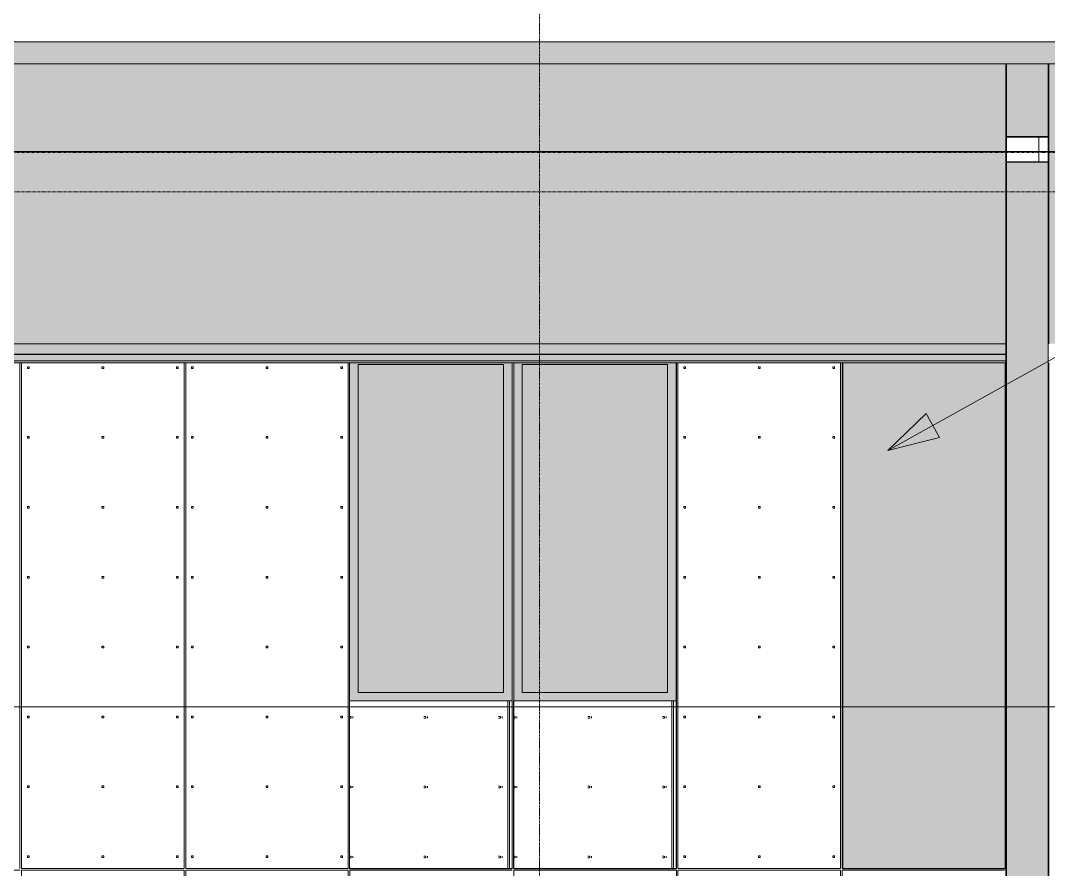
# Model space of a CAD drawing. Header units: inches. Extents: x 1750 to 7619, y -360 to 620.
# Drawn here: x 6615.6 to 6856.2, y 229.9 to 428.7 of the extents above; entities that cross this region are included whole.
import ezdxf

# ---------------------------------------------------------------- set-up
doc = ezdxf.new("R2010")
doc.units = ezdxf.units.IN
doc.header["$MEASUREMENT"] = 0
doc.linetypes.add('Aligning Line 1_8_', pattern=[0.25, 0.125, -0.125])
doc.linetypes.add('Grid Line 1_2_', pattern=[0.875, 0.5, -0.125, 0.125, -0.125])
for name, color, linetype, lineweight in [('0-4', 10, 'Continuous', 5), ('A-FLOR-LEVL-1', 51, 'Grid Line 1_2_', 9), ('A-GENM', 5, 'Continuous', 9), ('A-GLAZ', 151, 'Continuous', 13), ('A-GLAZ-1', 251, 'Continuous', 9), ('A-ROOF', 132, 'Continuous', 13), ('A-WALL', 113, 'Continuous', 13), ('A-WALL-PATT-1', 251, 'Continuous', 9), ('G-ANNO-SYMB', 111, 'Aligning Line 1_8_', 9), ('G-ANNO-SYMB-1', 191, 'Aligning Line 1_8_', 9), ('G-ANNO-TEXT', 231, 'Continuous', 9), ('S-GRID-1', 1, 'Grid Line 1_2_', 9)]:
    doc.layers.add(name, color=color, linetype=linetype, lineweight=lineweight)

# ---------------------------------------------------------------- blocks, each defined once
blk = doc.blocks.new('CTR - 2nd Phase_rvt-2-BUILDING ELEVATION - NORTH')
at = {"layer": 'A-FLOR-LEVL-1'}
for p, q in [((-12558.48, 398), (-9609.49, 398)), ((-12558.48, 268), (-9609.49, 268))]:
    blk.add_line(p, q, dxfattribs=at)
at = {"layer": 'G-ANNO-SYMB-1'}
blk.add_line((-12461.79, 388.59), (-9706.16, 388.59), dxfattribs=at)
blk = doc.blocks.new('CTR - 1st Phase - Common Walls_rvt-2-BUILDING ELEVATION - NORTH')
at = {"layer": 'A-FLOR-LEVL-1'}
for p, q in [((-12558.48, 398), (-9609.49, 398)), ((-12558.48, 268), (-9609.49, 268))]:
    blk.add_line(p, q, dxfattribs=at)
blk = doc.blocks.new('CTR - 1st Phase -Stairs _ Elevators_rvt-2-BUILDING ELEVATION - NORTH')
at = {"layer": 'A-FLOR-LEVL-1'}
for p, q in [((-12558.48, 398), (-9609.49, 398)), ((-12558.48, 268), (-9609.49, 268))]:
    blk.add_line(p, q, dxfattribs=at)
blk = doc.blocks.new('Basic Wall _ EXT - FIBER CEMENT - LARGE - ___-2162461-BUILDING ELEVATION - NORTH')
at = {"layer": 'A-WALL'}
for points in [[(-10696.47, 350.53), (-10358, 350.53), (-10358, 353), (-10780.78, 353), (-10780.78, 350.53), (-10707.23, 350.53)], [(-10653.41, 350.46), (-10358, 350.5), (-10358, 350.53), (-10780.78, 350.5), (-10780.74, 350.46), (-10665.58, 350.46)], [(-10610.35, 349.02), (-10358, 349.02), (-10358, 350.46), (-10780.78, 350.46), (-10780.78, 349.02), (-10624.8, 349.02)], [(-10358.19, 348.68), (-10358, 348.68), (-10358, 349.02), (-10780.78, 349.02), (-10780.78, 348.68), (-10362.78, 348.68)], [(-10653.41, 348.55), (-10358, 348.59), (-10358, 348.68), (-10780.78, 348.64), (-10780.77, 348.55), (-10664.82, 348.55)]]:
    blk.add_hatch(color=256, dxfattribs=at).paths.add_polyline_path(points, flags=0)
for p, q in [((-10780.78, 353), (-10358, 353)), ((-10358, 353), (-10358, 350.53)), ((-10780.78, 350.53), (-10358, 350.53)), ((-10780.78, 350.46), (-10358, 350.46)), ((-10780.78, 349.02), (-10358, 349.02)), ((-10358, 350.53), (-10358, 350.46)), ((-10358, 350.46), (-10358, 349.02)), ((-10358, 349.02), (-10358, 348.68)), ((-10780.78, 348.51), (-10358, 348.51)), ((-10358, 348.68), (-10358, 348.55)), ((-10358, 348.55), (-10358, 348.53)), ((-10358, 348.53), (-10358, 348.51))]:
    blk.add_line(p, q, dxfattribs=at)
blk = doc.blocks.new('Basic Wall _ EXT - FIBER CEMENT - SMALL - ___-2145935-BUILDING ELEVATION - NORTH')
at = {"layer": 'A-WALL'}
blk.add_hatch(color=256, dxfattribs=at).paths.add_polyline_path([(-12111.96, 418.54), (-9973.63, 418.54), (-9973.63, 423.66), (-12125.15, 423.66), (-12125.15, 418.54), (-12117.34, 418.54)], flags=0)
for p, q in [((-12125.15, 423.66), (-9973.63, 423.66)), ((-12125.15, 418.54), (-9973.63, 418.54))]:
    blk.add_line(p, q, dxfattribs=at)
blk = doc.blocks.new('_THE_ WINDOW _ DOOR - hvac panel - 3rd floor-V25-BUILDING ELEVATION - NORTH')
at = {"layer": 'A-GLAZ-1'}
h = blk.add_hatch(dxfattribs=at)
h.set_pattern_fill('FP_58', color=256, style=0, pattern_type=2)
h.set_pattern_definition([(0, (-10371.001, 294.812), (1, 1), [0.5, -1.5]), (90, (-10370.751, 294.562), (-1, 1), [0.5, -1.5])])
h.paths.add_polyline_path([(-10395.07, 230.12), (-10358.19, 230.12), (-10358.19, 348.51), (-10396.21, 348.51), (-10396.21, 230.12)], flags=0)
at = {"layer": 'A-GLAZ'}
for p, q in [((-10396.21, 348.52), (-10396.21, 230.12)), ((-10358.19, 230.12), (-10358.19, 348.52)), ((-10396.21, 230.12), (-10358.19, 230.12))]:
    blk.add_line(p, q, dxfattribs=at)
blk = doc.blocks.new('_THE_ WINDOW _ DOOR - Window - 3rd Floor-V22-BUILDING ELEVATION - NORTH')
at = {"layer": 'A-GLAZ'}
h = blk.add_hatch(color=256, dxfattribs=at)
h.paths.add_polyline_path([(-11394.8, 269.37), (-11356.78, 269.37), (-11356.78, 348.51), (-11394.8, 348.51), (-11394.8, 343.64)], flags=0)
h.paths.add_polyline_path([(-11392.8, 271.37), (-11392.8, 348.12), (-11358.78, 348.12), (-11358.78, 271.37)], flags=0)
blk.add_hatch(color=256, dxfattribs=at).paths.add_polyline_path([(-11392.8, 271.37), (-11358.78, 271.37), (-11358.78, 348.12), (-11392.8, 348.12), (-11392.8, 305.4)], flags=0)
at = {"layer": 'A-GLAZ-1'}
h = blk.add_hatch(dxfattribs=at)
h.set_pattern_fill('FP_54', color=256, style=0, pattern_type=2)
h.set_pattern_definition([(0, (-11355.04, 287.55), (-38.4, 120.38), [0.392, -38.007]), (0, (-11355.04, 287.95), (-38.4, 120.38), [0.392, -38.007]), (0, (-11355.04, 303.91), (-38.4, 120.38), [0.392, -38.007]), (0, (-11355.04, 304.3), (-38.4, 120.38), [0.392, -38.007]), (0, (-11355.04, 320.27), (-38.4, 120.38), [0.392, -38.007]), (0, (-11355.04, 320.66), (-38.4, 120.38), [0.392, -38.007]), (0, (-11355.04, 336.62), (-38.4, 120.38), [0.392, -38.007]), (0, (-11355.04, 337.02), (-38.4, 120.38), [0.392, -38.007]), (0, (-11355.04, 352.98), (-38.4, 120.38), [0.392, -38.007]), (0, (-11355.04, 353.38), (-38.4, 120.38), [0.392, -38.007]), (0, (-11355.04, 369.34), (-38.4, 120.38), [0.392, -38.007]), (0, (-11355.04, 369.73), (-38.4, 120.375), [0.392, -38.007]), (0, (-11355.04, 385.7), (-38.4, 120.375), [0.392, -38.007]), (0, (-11355.04, 386.09), (-38.4, 120.375), [0.392, -38.007]), (0, (-11355.04, 402.05), (-38.4, 120.375), [0.392, -38.007]), (0, (-11355.04, 402.45), (-38.4, 120.375), [0.392, -38.007]), (0, (-11337.59, 287.55), (-38.4, 120.38), [0.392, -38.007]), (0, (-11337.59, 287.95), (-38.4, 120.38), [0.392, -38.007]), (0, (-11337.59, 303.91), (-38.4, 120.38), [0.392, -38.007]), (0, (-11337.59, 304.3), (-38.4, 120.38), [0.392, -38.007]), (0, (-11337.59, 320.27), (-38.4, 120.38), [0.392, -38.007]), (0, (-11337.59, 320.66), (-38.4, 120.38), [0.392, -38.007]), (0, (-11337.59, 336.62), (-38.4, 120.38), [0.392, -38.007]), (0, (-11337.59, 337.02), (-38.4, 120.38), [0.392, -38.007]), (0, (-11337.59, 352.98), (-38.4, 120.38), [0.392, -38.007]), (0, (-11337.59, 353.38), (-38.4, 120.38), [0.392, -38.007]), (0, (-11337.59, 369.34), (-38.4, 120.375), [0.392, -38.007]), (0, (-11337.59, 369.73), (-38.4, 120.375), [0.392, -38.007]), (0, (-11337.59, 385.7), (-38.4, 120.375), [0.392, -38.007]), (0, (-11337.59, 386.09), (-38.4, 120.375), [0.392, -38.007]), (0, (-11337.59, 402.05), (-38.4, 120.375), [0.392, -38.007]), (0, (-11337.59, 402.45), (-38.4, 120.375), [0.392, -38.007]), (0, (-11320.14, 287.55), (-38.4, 120.38), [0.392, -38.007]), (0, (-11320.14, 287.95), (-38.4, 120.38), [0.392, -38.007]), (0, (-11320.14, 303.91), (-38.4, 120.38), [0.392, -38.007]), (0, (-11320.14, 304.3), (-38.4, 120.38), [0.392, -38.007]), (0, (-11320.14, 320.27), (-38.4, 120.38), [0.392, -38.007]), (0, (-11320.14, 320.66), (-38.4, 120.38), [0.392, -38.007]), (0, (-11320.14, 336.62), (-38.4, 120.38), [0.392, -38.007]), (0, (-11320.14, 337.02), (-38.4, 120.38), [0.392, -38.007]), (0, (-11320.14, 352.98), (-38.4, 120.38), [0.392, -38.007]), (0, (-11320.14, 353.38), (-38.4, 120.38), [0.392, -38.007]), (0, (-11320.14, 369.34), (-38.4, 120.375), [0.392, -38.007]), (0, (-11320.14, 369.73), (-38.4, 120.375), [0.392, -38.007]), (0, (-11320.14, 385.7), (-38.4, 120.375), [0.392, -38.007]), (0, (-11320.14, 386.09), (-38.4, 120.375), [0.392, -38.007]), (0, (-11320.14, 402.05), (-38.4, 120.375), [0.392, -38.007]), (0, (-11320.14, 402.45), (-38.4, 120.375), [0.392, -38.007]), (90, (-11356.777, 285), (-38.4, 2e-15), [120, -0.375]), (90, (-11356.402, 285), (-38.4, 2e-15), [120, -0.375]), (90, (-11355.036, 287.554), (-38.4, 2e-15), [0.392, -119.982]), (90, (-11355.036, 303.91), (-38.4, 2e-15), [0.392, -119.982]), (90, (-11355.036, 320.268), (-38.4, 2e-15), [0.392, -119.982]), (90, (-11355.036, 336.625), (-38.4, 2e-15), [0.392, -119.982]), (90, (-11355.036, 352.982), (-38.4, 2e-15), [0.392, -119.982]), (90, (-11355.036, 369.34), (-38.4, 2e-15), [0.392, -119.982]), (90, (-11355.036, 385.697), (-38.4, 2e-15), [0.392, -119.982]), (90, (-11355.036, 402.054), (-38.4, 2e-15), [0.392, -119.982]), (90, (-11354.643, 287.554), (-38.4, 2e-15), [0.392, -119.982]), (90, (-11354.643, 303.91), (-38.4, 2e-15), [0.392, -119.982]), (90, (-11354.643, 320.268), (-38.4, 2e-15), [0.392, -119.982]), (90, (-11354.643, 336.625), (-38.4, 2e-15), [0.392, -119.982]), (90, (-11354.643, 352.982), (-38.4, 2e-15), [0.392, -119.982]), (90, (-11354.643, 369.34), (-38.4, 2e-15), [0.392, -119.982]), (90, (-11354.643, 385.697), (-38.4, 2e-15), [0.392, -119.982]), (90, (-11354.643, 402.054), (-38.4, 2e-15), [0.392, -119.982]), (90, (-11337.586, 287.554), (-38.4, 2e-15), [0.392, -119.982]), (90, (-11337.586, 303.91), (-38.4, 2e-15), [0.392, -119.982]), (90, (-11337.586, 320.268), (-38.4, 2e-15), [0.392, -119.982]), (90, (-11337.586, 336.625), (-38.4, 2e-15), [0.392, -119.982]), (90, (-11337.586, 352.982), (-38.4, 2e-15), [0.392, -119.982]), (90, (-11337.586, 369.34), (-38.4, 2e-15), [0.392, -119.982]), (90, (-11337.586, 385.697), (-38.4, 2e-15), [0.392, -119.982]), (90, (-11337.586, 402.054), (-38.4, 2e-15), [0.392, -119.982]), (90, (-11337.193, 287.554), (-38.4, 2e-15), [0.392, -119.982]), (90, (-11337.193, 303.91), (-38.4, 2e-15), [0.392, -119.982]), (90, (-11337.193, 320.268), (-38.4, 2e-15), [0.392, -119.982]), (90, (-11337.193, 336.625), (-38.4, 2e-15), [0.392, -119.982]), (90, (-11337.193, 352.982), (-38.4, 2e-15), [0.392, -119.982]), (90, (-11337.193, 369.34), (-38.4, 2e-15), [0.392, -119.982]), (90, (-11337.193, 385.697), (-38.4, 2e-15), [0.392, -119.982]), (90, (-11337.193, 402.054), (-38.4, 2e-15), [0.392, -119.982]), (90, (-11320.136, 287.554), (-38.4, 2e-15), [0.392, -119.982]), (90, (-11320.136, 303.91), (-38.4, 2e-15), [0.392, -119.982]), (90, (-11320.136, 320.268), (-38.4, 2e-15), [0.392, -119.982]), (90, (-11320.136, 336.625), (-38.4, 2e-15), [0.392, -119.982]), (90, (-11320.136, 352.982), (-38.4, 2e-15), [0.392, -119.982]), (90, (-11320.136, 369.34), (-38.4, 2e-15), [0.392, -119.982]), (90, (-11320.136, 385.697), (-38.4, 2e-15), [0.392, -119.982]), (90, (-11320.136, 402.054), (-38.4, 2e-15), [0.392, -119.982]), (90, (-11319.743, 287.554), (-38.4, 2e-15), [0.392, -119.982]), (90, (-11319.743, 303.91), (-38.4, 2e-15), [0.392, -119.982]), (90, (-11319.743, 320.268), (-38.4, 2e-15), [0.392, -119.982]), (90, (-11319.743, 336.625), (-38.4, 2e-15), [0.392, -119.982]), (90, (-11319.743, 352.982), (-38.4, 2e-15), [0.392, -119.982]), (90, (-11319.743, 369.34), (-38.4, 2e-15), [0.392, -119.982]), (90, (-11319.743, 385.697), (-38.4, 2e-15), [0.392, -119.982]), (90, (-11319.743, 402.054), (-38.4, 2e-15), [0.392, -119.982]), (180, (-11318.38, 284.62), (-38.4, 120.38), [38.025, -0.375]), (180, (-11318.38, 285), (-38.4, 120.38), [38.025, -0.375])])
h.paths.add_polyline_path([(-11356.78, 230.12), (-11356.78, 269.37), (-11394.8, 269.37), (-11394.8, 230.12), (-11358.21, 230.12)], flags=0)
at = {"layer": 'A-GLAZ'}
for p, q in [((-11394.8, 348.52), (-11394.8, 269.37)), ((-11392.8, 271.37), (-11392.8, 348.12)), ((-11392.8, 348.12), (-11358.78, 348.12)), ((-11358.78, 348.12), (-11358.78, 271.37)), ((-11356.78, 269.37), (-11356.78, 348.52)), ((-11358.78, 271.37), (-11392.8, 271.37)), ((-11394.8, 269.37), (-11356.78, 269.37)), ((-11394.8, 269.37), (-11394.8, 230.12)), ((-11356.78, 230.12), (-11356.78, 269.37)), ((-11394.8, 230.12), (-11356.78, 230.12))]:
    blk.add_line(p, q, dxfattribs=at)
blk = doc.blocks.new('_THE_ WINDOW _ DOOR - Window - 3rd Floor-V29-BUILDING ELEVATION - NORTH')
at = {"layer": 'A-GLAZ'}
h = blk.add_hatch(color=256, dxfattribs=at)
h.paths.add_polyline_path([(-10511.6, 269.37), (-10473.58, 269.37), (-10473.58, 348.51), (-10511.6, 348.51), (-10511.6, 343.64)], flags=0)
h.paths.add_polyline_path([(-10509.6, 271.37), (-10509.6, 348.12), (-10475.58, 348.12), (-10475.58, 271.37)], flags=0)
blk.add_hatch(color=256, dxfattribs=at).paths.add_polyline_path([(-10509.6, 271.37), (-10475.58, 271.37), (-10475.58, 348.12), (-10509.6, 348.12), (-10509.6, 305.4)], flags=0)
at = {"layer": 'A-GLAZ-1'}
h = blk.add_hatch(dxfattribs=at)
h.set_pattern_fill('FP_66', color=256, style=0, pattern_type=2)
h.set_pattern_definition([(0, (-10471.84, 287.55), (-38.4, 120.38), [0.392, -38.007]), (0, (-10471.84, 287.95), (-38.4, 120.38), [0.392, -38.007]), (0, (-10471.84, 303.91), (-38.4, 120.38), [0.392, -38.007]), (0, (-10471.84, 304.3), (-38.4, 120.38), [0.392, -38.007]), (0, (-10471.84, 320.27), (-38.4, 120.38), [0.392, -38.007]), (0, (-10471.84, 320.66), (-38.4, 120.38), [0.392, -38.007]), (0, (-10471.84, 336.62), (-38.4, 120.38), [0.392, -38.007]), (0, (-10471.84, 337.02), (-38.4, 120.38), [0.392, -38.007]), (0, (-10471.84, 352.98), (-38.4, 120.38), [0.392, -38.007]), (0, (-10471.84, 353.38), (-38.4, 120.38), [0.392, -38.007]), (0, (-10471.84, 369.34), (-38.4, 120.38), [0.392, -38.007]), (0, (-10471.84, 369.73), (-38.4, 120.375), [0.392, -38.007]), (0, (-10471.84, 385.7), (-38.4, 120.375), [0.392, -38.007]), (0, (-10471.84, 386.09), (-38.4, 120.375), [0.392, -38.007]), (0, (-10471.84, 402.05), (-38.4, 120.375), [0.392, -38.007]), (0, (-10471.84, 402.45), (-38.4, 120.375), [0.392, -38.007]), (0, (-10454.39, 287.55), (-38.4, 120.38), [0.392, -38.007]), (0, (-10454.39, 287.95), (-38.4, 120.38), [0.392, -38.007]), (0, (-10454.39, 303.91), (-38.4, 120.38), [0.392, -38.007]), (0, (-10454.39, 304.3), (-38.4, 120.38), [0.392, -38.007]), (0, (-10454.39, 320.27), (-38.4, 120.38), [0.392, -38.007]), (0, (-10454.39, 320.66), (-38.4, 120.38), [0.392, -38.007]), (0, (-10454.39, 336.62), (-38.4, 120.38), [0.392, -38.007]), (0, (-10454.39, 337.02), (-38.4, 120.38), [0.392, -38.007]), (0, (-10454.39, 352.98), (-38.4, 120.38), [0.392, -38.007]), (0, (-10454.39, 353.38), (-38.4, 120.38), [0.392, -38.007]), (0, (-10454.39, 369.34), (-38.4, 120.375), [0.392, -38.007]), (0, (-10454.39, 369.73), (-38.4, 120.375), [0.392, -38.007]), (0, (-10454.39, 385.7), (-38.4, 120.375), [0.392, -38.007]), (0, (-10454.39, 386.09), (-38.4, 120.375), [0.392, -38.007]), (0, (-10454.39, 402.05), (-38.4, 120.375), [0.392, -38.007]), (0, (-10454.39, 402.45), (-38.4, 120.375), [0.392, -38.007]), (0, (-10436.94, 287.55), (-38.4, 120.38), [0.392, -38.007]), (0, (-10436.94, 287.95), (-38.4, 120.38), [0.392, -38.007]), (0, (-10436.94, 303.91), (-38.4, 120.38), [0.392, -38.007]), (0, (-10436.94, 304.3), (-38.4, 120.38), [0.392, -38.007]), (0, (-10436.94, 320.27), (-38.4, 120.38), [0.392, -38.007]), (0, (-10436.94, 320.66), (-38.4, 120.38), [0.392, -38.007]), (0, (-10436.94, 336.62), (-38.4, 120.38), [0.392, -38.007]), (0, (-10436.94, 337.02), (-38.4, 120.38), [0.392, -38.007]), (0, (-10436.94, 352.98), (-38.4, 120.38), [0.392, -38.007]), (0, (-10436.94, 353.38), (-38.4, 120.38), [0.392, -38.007]), (0, (-10436.94, 369.34), (-38.4, 120.375), [0.392, -38.007]), (0, (-10436.94, 369.73), (-38.4, 120.375), [0.392, -38.007]), (0, (-10436.94, 385.7), (-38.4, 120.375), [0.392, -38.007]), (0, (-10436.94, 386.09), (-38.4, 120.375), [0.392, -38.007]), (0, (-10436.94, 402.05), (-38.4, 120.375), [0.392, -38.007]), (0, (-10436.94, 402.45), (-38.4, 120.375), [0.392, -38.007]), (90, (-10473.577, 285), (-38.4, 2e-15), [120, -0.375]), (90, (-10473.202, 285), (-38.4, 2e-15), [120, -0.375]), (90, (-10471.836, 287.554), (-38.4, 2e-15), [0.392, -119.982]), (90, (-10471.836, 303.91), (-38.4, 2e-15), [0.392, -119.982]), (90, (-10471.836, 320.268), (-38.4, 2e-15), [0.392, -119.982]), (90, (-10471.836, 336.625), (-38.4, 2e-15), [0.392, -119.982]), (90, (-10471.836, 352.982), (-38.4, 2e-15), [0.392, -119.982]), (90, (-10471.836, 369.34), (-38.4, 2e-15), [0.392, -119.982]), (90, (-10471.836, 385.697), (-38.4, 2e-15), [0.392, -119.982]), (90, (-10471.836, 402.054), (-38.4, 2e-15), [0.392, -119.982]), (90, (-10471.443, 287.554), (-38.4, 2e-15), [0.392, -119.982]), (90, (-10471.443, 303.91), (-38.4, 2e-15), [0.392, -119.982]), (90, (-10471.443, 320.268), (-38.4, 2e-15), [0.392, -119.982]), (90, (-10471.443, 336.625), (-38.4, 2e-15), [0.392, -119.982]), (90, (-10471.443, 352.982), (-38.4, 2e-15), [0.392, -119.982]), (90, (-10471.443, 369.34), (-38.4, 2e-15), [0.392, -119.982]), (90, (-10471.443, 385.697), (-38.4, 2e-15), [0.392, -119.982]), (90, (-10471.443, 402.054), (-38.4, 2e-15), [0.392, -119.982]), (90, (-10454.386, 287.554), (-38.4, 2e-15), [0.392, -119.982]), (90, (-10454.386, 303.91), (-38.4, 2e-15), [0.392, -119.982]), (90, (-10454.386, 320.268), (-38.4, 2e-15), [0.392, -119.982]), (90, (-10454.386, 336.625), (-38.4, 2e-15), [0.392, -119.982]), (90, (-10454.386, 352.982), (-38.4, 2e-15), [0.392, -119.982]), (90, (-10454.386, 369.34), (-38.4, 2e-15), [0.392, -119.982]), (90, (-10454.386, 385.697), (-38.4, 2e-15), [0.392, -119.982]), (90, (-10454.386, 402.054), (-38.4, 2e-15), [0.392, -119.982]), (90, (-10453.993, 287.554), (-38.4, 2e-15), [0.392, -119.982]), (90, (-10453.993, 303.91), (-38.4, 2e-15), [0.392, -119.982]), (90, (-10453.993, 320.268), (-38.4, 2e-15), [0.392, -119.982]), (90, (-10453.993, 336.625), (-38.4, 2e-15), [0.392, -119.982]), (90, (-10453.993, 352.982), (-38.4, 2e-15), [0.392, -119.982]), (90, (-10453.993, 369.34), (-38.4, 2e-15), [0.392, -119.982]), (90, (-10453.993, 385.697), (-38.4, 2e-15), [0.392, -119.982]), (90, (-10453.993, 402.054), (-38.4, 2e-15), [0.392, -119.982]), (90, (-10436.936, 287.554), (-38.4, 2e-15), [0.392, -119.982]), (90, (-10436.936, 303.91), (-38.4, 2e-15), [0.392, -119.982]), (90, (-10436.936, 320.268), (-38.4, 2e-15), [0.392, -119.982]), (90, (-10436.936, 336.625), (-38.4, 2e-15), [0.392, -119.982]), (90, (-10436.936, 352.982), (-38.4, 2e-15), [0.392, -119.982]), (90, (-10436.936, 369.34), (-38.4, 2e-15), [0.392, -119.982]), (90, (-10436.936, 385.697), (-38.4, 2e-15), [0.392, -119.982]), (90, (-10436.936, 402.054), (-38.4, 2e-15), [0.392, -119.982]), (90, (-10436.543, 287.554), (-38.4, 2e-15), [0.392, -119.982]), (90, (-10436.543, 303.91), (-38.4, 2e-15), [0.392, -119.982]), (90, (-10436.543, 320.268), (-38.4, 2e-15), [0.392, -119.982]), (90, (-10436.543, 336.625), (-38.4, 2e-15), [0.392, -119.982]), (90, (-10436.543, 352.982), (-38.4, 2e-15), [0.392, -119.982]), (90, (-10436.543, 369.34), (-38.4, 2e-15), [0.392, -119.982]), (90, (-10436.543, 385.697), (-38.4, 2e-15), [0.392, -119.982]), (90, (-10436.543, 402.054), (-38.4, 2e-15), [0.392, -119.982]), (180, (-10435.18, 284.62), (-38.4, 120.38), [38.025, -0.375]), (180, (-10435.18, 285), (-38.4, 120.38), [38.025, -0.375])])
h.paths.add_polyline_path([(-10511.6, 230.12), (-10473.58, 230.12), (-10473.58, 269.37), (-10511.6, 269.37), (-10511.6, 251.94)], flags=0)
at = {"layer": 'A-GLAZ'}
for p, q in [((-10511.6, 348.53), (-10511.6, 269.37)), ((-10509.6, 271.37), (-10509.6, 348.12)), ((-10509.6, 348.12), (-10475.58, 348.12)), ((-10475.58, 348.12), (-10475.58, 271.37)), ((-10473.58, 269.37), (-10473.58, 348.52)), ((-10475.58, 271.37), (-10509.6, 271.37)), ((-10511.6, 269.37), (-10473.58, 269.37)), ((-10511.6, 269.37), (-10511.6, 230.12)), ((-10473.58, 230.12), (-10473.58, 269.37)), ((-10511.6, 230.12), (-10473.58, 230.12))]:
    blk.add_line(p, q, dxfattribs=at)
blk = doc.blocks.new('Family1 - SCUPPER-2154893-BUILDING ELEVATION - NORTH')
at = {"layer": 'A-GENM'}
for points in [[(-11673.85, 401.5), (-11673.85, 418.54), (-11673.98, 418.54), (-11673.98, 401.5)], [(-11673.85, 401.5), (-11664.1, 401.5), (-11664.1, 418.54), (-11673.85, 418.54), (-11673.85, 401.75)], [(-11664.1, 401.5), (-11663.98, 401.5), (-11663.98, 418.54), (-11664.1, 418.54), (-11664.1, 403)], [(-11673.98, 109.75), (-11673.85, 109.75), (-11673.85, 395.5), (-11673.98, 395.5), (-11673.98, 109.87)], [(-11673.85, 109.87), (-11664.1, 109.88), (-11664.1, 395.5), (-11673.85, 395.5), (-11673.85, 110)], [(-11664.1, 109.75), (-11663.98, 109.75), (-11663.98, 395.5), (-11664.1, 395.5), (-11664.1, 109.76)]]:
    blk.add_hatch(color=256, dxfattribs=at).paths.add_polyline_path(points, flags=0)
h = blk.add_hatch(color=256, dxfattribs=at)
h.paths.add_polyline_path([(-11664.1, 395.5), (-11663.98, 395.5), (-11663.98, 401.5), (-11673.98, 401.5), (-11673.98, 395.5), (-11673.85, 395.5)], flags=0)
h.paths.add_polyline_path([(-11673.85, 395.62), (-11673.85, 401.37), (-11664.1, 401.37), (-11664.1, 395.62)], flags=0)
for p, q in [((-11673.98, 401.5), (-11673.98, 418.54)), ((-11673.85, 401.5), (-11673.85, 418.54)), ((-11664.1, 401.5), (-11664.1, 418.54)), ((-11663.98, 401.5), (-11663.98, 418.54)), ((-11663.98, 401.5), (-11673.98, 401.5)), ((-11673.98, 401.5), (-11673.98, 395.5)), ((-11673.85, 395.62), (-11673.85, 401.37)), ((-11673.85, 401.37), (-11664.1, 401.37)), ((-11664.1, 401.37), (-11664.1, 395.62)), ((-11663.98, 395.5), (-11663.98, 401.5)), ((-11673.98, 353), (-11673.98, 395.5)), ((-11673.98, 395.5), (-11663.98, 395.5)), ((-11664.1, 395.62), (-11673.85, 395.62)), ((-11673.85, 109.75), (-11673.85, 395.5)), ((-11664.1, 109.75), (-11664.1, 395.5)), ((-11663.98, 353), (-11663.98, 395.5)), ((-11673.98, 109.75), (-11673.98, 348.52)), ((-11663.98, 109.75), (-11663.98, 348.52)), ((-11673.85, 109.75), (-11673.98, 109.75)), ((-11663.98, 109.75), (-11664.1, 109.75))]:
    blk.add_line(p, q, dxfattribs=at)

msp = doc.modelspace()

# ---------------------------------------------------------------- hatches: boundary and pattern name
at = {"layer": 'A-WALL-PATT-1'}
h = msp.add_hatch(dxfattribs=at)
h.set_pattern_fill('FP_44', color=256, style=0, pattern_type=2)
h.set_pattern_definition([(0, (7231.625, -119.146), (-38.4, 76.8), [0.392, -38.007]), (0, (7231.625, -118.754), (-38.4, 76.8), [0.392, -38.007]), (0, (7231.625, -109.546), (-38.4, 76.8), [0.392, -38.007]), (0, (7231.625, -109.154), (-38.4, 76.8), [0.392, -38.007]), (0, (7231.625, -99.946), (-38.4, 76.8), [0.392, -38.007]), (0, (7231.625, -99.554), (-38.4, 76.8), [0.392, -38.007]), (0, (7231.625, -90.346), (-38.4, 76.8), [0.392, -38.007]), (0, (7231.625, -89.954), (-38.4, 76.8), [0.392, -38.007]), (0, (7231.625, -80.746), (-38.4, 76.8), [0.392, -38.007]), (0, (7231.625, -80.354), (-38.4, 76.8), [0.392, -38.007]), (0, (7231.625, -71.146), (-38.4, 76.8), [0.392, -38.007]), (0, (7231.625, -70.754), (-38.4, 76.8), [0.392, -38.007]), (0, (7231.625, -61.546), (-38.4, 76.8), [0.392, -38.007]), (0, (7231.625, -61.154), (-38.4, 76.8), [0.392, -38.007]), (0, (7231.625, -51.946), (-38.4, 76.8), [0.392, -38.007]), (0, (7231.625, -51.554), (-38.4, 76.8), [0.392, -38.007]), (0, (7266.525, -119.146), (-38.4, 76.8), [0.392, -38.007]), (0, (7266.525, -118.754), (-38.4, 76.8), [0.392, -38.007]), (0, (7266.525, -109.546), (-38.4, 76.8), [0.392, -38.007]), (0, (7266.525, -109.154), (-38.4, 76.8), [0.392, -38.007]), (0, (7266.525, -99.946), (-38.4, 76.8), [0.392, -38.007]), (0, (7266.525, -99.554), (-38.4, 76.8), [0.392, -38.007]), (0, (7266.525, -90.346), (-38.4, 76.8), [0.392, -38.007]), (0, (7266.525, -89.954), (-38.4, 76.8), [0.392, -38.007]), (0, (7266.525, -80.746), (-38.4, 76.8), [0.392, -38.007]), (0, (7266.525, -80.354), (-38.4, 76.8), [0.392, -38.007]), (0, (7266.525, -71.146), (-38.4, 76.8), [0.392, -38.007]), (0, (7266.525, -70.754), (-38.4, 76.8), [0.392, -38.007]), (0, (7266.525, -61.546), (-38.4, 76.8), [0.392, -38.007]), (0, (7266.525, -61.154), (-38.4, 76.8), [0.392, -38.007]), (0, (7266.525, -51.946), (-38.4, 76.8), [0.392, -38.007]), (0, (7266.525, -51.554), (-38.4, 76.8), [0.392, -38.007]), (90, (7229.884, -123.75), (-38.4, 2e-15), [76.8, 0, 0, 0]), (90, (7230.26, -123.75), (-38.4, 2e-15), [76.8, 0, 0, 0]), (90, (7231.625, -119.146), (-38.4, 2e-15), [0.392, -76.407]), (90, (7231.625, -109.546), (-38.4, 2e-15), [0.392, -76.407]), (90, (7231.625, -99.946), (-38.4, 2e-15), [0.392, -76.407]), (90, (7231.625, -90.346), (-38.4, 2e-15), [0.392, -76.407]), (90, (7231.625, -80.746), (-38.4, 2e-15), [0.392, -76.407]), (90, (7231.625, -71.146), (-38.4, 2e-15), [0.392, -76.407]), (90, (7231.625, -61.546), (-38.4, 2e-15), [0.392, -76.407]), (90, (7231.625, -51.946), (-38.4, 2e-15), [0.392, -76.407]), (90, (7232.018, -119.146), (-38.4, 2e-15), [0.392, -76.407]), (90, (7232.018, -109.546), (-38.4, 2e-15), [0.392, -76.407]), (90, (7232.018, -99.946), (-38.4, 2e-15), [0.392, -76.407]), (90, (7232.018, -90.346), (-38.4, 2e-15), [0.392, -76.407]), (90, (7232.018, -80.746), (-38.4, 2e-15), [0.392, -76.407]), (90, (7232.018, -71.146), (-38.4, 2e-15), [0.392, -76.407]), (90, (7232.018, -61.546), (-38.4, 2e-15), [0.392, -76.407]), (90, (7232.018, -51.946), (-38.4, 2e-15), [0.392, -76.407]), (90, (7266.525, -119.146), (-38.4, 2e-15), [0.392, -76.407]), (90, (7266.525, -109.546), (-38.4, 2e-15), [0.392, -76.407]), (90, (7266.525, -99.946), (-38.4, 2e-15), [0.392, -76.407]), (90, (7266.525, -90.346), (-38.4, 2e-15), [0.392, -76.407]), (90, (7266.525, -80.746), (-38.4, 2e-15), [0.392, -76.407]), (90, (7266.525, -71.146), (-38.4, 2e-15), [0.392, -76.407]), (90, (7266.525, -61.546), (-38.4, 2e-15), [0.392, -76.407]), (90, (7266.525, -51.946), (-38.4, 2e-15), [0.392, -76.407]), (90, (7266.918, -119.146), (-38.4, 2e-15), [0.392, -76.407]), (90, (7266.918, -109.546), (-38.4, 2e-15), [0.392, -76.407]), (90, (7266.918, -99.946), (-38.4, 2e-15), [0.392, -76.407]), (90, (7266.918, -90.346), (-38.4, 2e-15), [0.392, -76.407]), (90, (7266.918, -80.746), (-38.4, 2e-15), [0.392, -76.407]), (90, (7266.918, -71.146), (-38.4, 2e-15), [0.392, -76.407]), (90, (7266.918, -61.546), (-38.4, 2e-15), [0.392, -76.407]), (90, (7266.918, -51.946), (-38.4, 2e-15), [0.392, -76.407]), (180, (7268.28, -123.75), (-38.4, 76.8), [38.025, -0.375]), (180, (7268.28, -114.15), (-38.4, 76.8), [38.025, -0.375]), (180, (7268.28, -104.55), (-38.4, 76.8), [38.025, -0.375]), (180, (7268.28, -94.95), (-38.4, 76.8), [38.025, -0.375]), (180, (7268.28, -85.35), (-38.4, 76.8), [38.025, -0.375]), (180, (7268.28, -75.75), (-38.4, 76.8), [38.025, -0.375]), (180, (7268.28, -66.15), (-38.4, 76.8), [38.025, -0.375]), (180, (7268.28, -56.55), (-38.4, 76.8), [38.025, -0.375])])
h.paths.add_polyline_path([(5094.5213, 353), (5530.2588, 353), (5530.2588, 418.5388), (5094.5213, 418.5388), (5094.5213, 355.098)], flags=0)
h.paths.add_polyline_path([(5861.9185, 353), (6106.2588, 353), (6106.2588, 418.5388), (5857.8338, 418.5388), (5857.8338, 353)], flags=0)
h.paths.add_polyline_path([(6116.2588, 353), (6413.4588, 353), (6413.4588, 418.5388), (6116.2588, 418.5388), (6116.2588, 355.098)], flags=0)
h.paths.add_polyline_path([(7223.5882, 353), (7224.0463, 353), (7224.0463, 418.5388), (6856.2338, 418.5388), (6856.2338, 353), (7218.2062, 353)], flags=0)
h.paths.add_polyline_path([(5840.3902, 353), (5847.8338, 353), (5847.8338, 418.5388), (5540.2588, 418.5388), (5540.2588, 353), (5836.5324, 353)], flags=0)
h.paths.add_polyline_path([(6423.4588, 353), (6846.2338, 353), (6846.2338, 418.5388), (6423.4588, 418.5388), (6423.4588, 355.098)], flags=0)
h = msp.add_hatch(dxfattribs=at)
h.set_pattern_fill('FP_46', color=256, style=0, pattern_type=2)
h.set_pattern_definition([(0, (7193.2, 112.3), (-38.4, 120.375), [0.392, -38.007]), (0, (7193.2, 112.7), (-38.4, 120.375), [0.392, -38.007]), (0, (7193.2, 128.66), (-38.4, 120.375), [0.392, -38.007]), (0, (7193.2, 129.05), (-38.4, 120.375), [0.392, -38.007]), (0, (7193.2, 145.02), (-38.4, 120.375), [0.392, -38.007]), (0, (7193.2, 145.41), (-38.4, 120.375), [0.392, -38.007]), (0, (7193.2, 161.38), (-38.4, 120.375), [0.392, -38.007]), (0, (7193.2, 161.77), (-38.4, 120.375), [0.392, -38.007]), (0, (7193.2, 177.73), (-38.4, 120.375), [0.392, -38.007]), (0, (7193.2, 178.12), (-38.4, 120.375), [0.392, -38.007]), (0, (7193.2, 194.09), (-38.4, 120.375), [0.392, -38.007]), (0, (7193.2, 194.48), (-38.4, 120.375), [0.392, -38.007]), (0, (7193.2, 210.45), (-38.4, 120.375), [0.392, -38.007]), (0, (7193.2, 210.84), (-38.4, 120.375), [0.392, -38.007]), (0, (7193.2, 226.8), (-38.4, 120.375), [0.392, -38.007]), (0, (7193.2, 227.2), (-38.4, 120.375), [0.392, -38.007]), (0, (7210.65, 112.3), (-38.4, 120.375), [0.392, -38.007]), (0, (7210.65, 112.7), (-38.4, 120.375), [0.392, -38.007]), (0, (7210.65, 128.66), (-38.4, 120.375), [0.392, -38.007]), (0, (7210.65, 129.05), (-38.4, 120.375), [0.392, -38.007]), (0, (7210.65, 145.02), (-38.4, 120.375), [0.392, -38.007]), (0, (7210.65, 145.41), (-38.4, 120.375), [0.392, -38.007]), (0, (7210.65, 161.38), (-38.4, 120.375), [0.392, -38.007]), (0, (7210.65, 161.77), (-38.4, 120.375), [0.392, -38.007]), (0, (7210.65, 177.73), (-38.4, 120.375), [0.392, -38.007]), (0, (7210.65, 178.12), (-38.4, 120.375), [0.392, -38.007]), (0, (7210.65, 194.09), (-38.4, 120.375), [0.392, -38.007]), (0, (7210.65, 194.48), (-38.4, 120.375), [0.392, -38.007]), (0, (7210.65, 210.45), (-38.4, 120.375), [0.392, -38.007]), (0, (7210.65, 210.84), (-38.4, 120.375), [0.392, -38.007]), (0, (7210.65, 226.8), (-38.4, 120.375), [0.392, -38.007]), (0, (7210.65, 227.2), (-38.4, 120.375), [0.392, -38.007]), (0, (7228.1, 112.3), (-38.4, 120.375), [0.392, -38.007]), (0, (7228.1, 112.7), (-38.4, 120.375), [0.392, -38.007]), (0, (7228.1, 128.66), (-38.4, 120.375), [0.392, -38.007]), (0, (7228.1, 129.05), (-38.4, 120.375), [0.392, -38.007]), (0, (7228.1, 145.02), (-38.4, 120.375), [0.392, -38.007]), (0, (7228.1, 145.41), (-38.4, 120.375), [0.392, -38.007]), (0, (7228.1, 161.38), (-38.4, 120.375), [0.392, -38.007]), (0, (7228.1, 161.77), (-38.4, 120.375), [0.392, -38.007]), (0, (7228.1, 177.73), (-38.4, 120.375), [0.392, -38.007]), (0, (7228.1, 178.12), (-38.4, 120.375), [0.392, -38.007]), (0, (7228.1, 194.09), (-38.4, 120.375), [0.392, -38.007]), (0, (7228.1, 194.48), (-38.4, 120.375), [0.392, -38.007]), (0, (7228.1, 210.45), (-38.4, 120.375), [0.392, -38.007]), (0, (7228.1, 210.84), (-38.4, 120.375), [0.392, -38.007]), (0, (7228.1, 226.8), (-38.4, 120.375), [0.392, -38.007]), (0, (7228.1, 227.2), (-38.4, 120.375), [0.392, -38.007]), (90, (7191.46, 109.75), (-38.4, 2e-15), [120, -0.375]), (90, (7191.834, 109.75), (-38.4, 2e-15), [120, -0.375]), (90, (7193.2, 112.304), (-38.4, 2e-15), [0.392, -119.982]), (90, (7193.2, 128.66), (-38.4, 2e-15), [0.392, -119.982]), (90, (7193.2, 145.018), (-38.4, 2e-15), [0.392, -119.982]), (90, (7193.2, 161.375), (-38.4, 2e-15), [0.392, -119.982]), (90, (7193.2, 177.732), (-38.4, 2e-15), [0.392, -119.982]), (90, (7193.2, 194.09), (-38.4, 2e-15), [0.392, -119.982]), (90, (7193.2, 210.447), (-38.4, 2e-15), [0.392, -119.982]), (90, (7193.2, 226.804), (-38.4, 2e-15), [0.392, -119.982]), (90, (7193.593, 112.304), (-38.4, 2e-15), [0.392, -119.982]), (90, (7193.593, 128.66), (-38.4, 2e-15), [0.392, -119.982]), (90, (7193.593, 145.018), (-38.4, 2e-15), [0.392, -119.982]), (90, (7193.593, 161.375), (-38.4, 2e-15), [0.392, -119.982]), (90, (7193.593, 177.732), (-38.4, 2e-15), [0.392, -119.982]), (90, (7193.593, 194.09), (-38.4, 2e-15), [0.392, -119.982]), (90, (7193.593, 210.447), (-38.4, 2e-15), [0.392, -119.982]), (90, (7193.593, 226.804), (-38.4, 2e-15), [0.392, -119.982]), (90, (7210.65, 112.304), (-38.4, 2e-15), [0.392, -119.982]), (90, (7210.65, 128.66), (-38.4, 2e-15), [0.392, -119.982]), (90, (7210.65, 145.018), (-38.4, 2e-15), [0.392, -119.982]), (90, (7210.65, 161.375), (-38.4, 2e-15), [0.392, -119.982]), (90, (7210.65, 177.732), (-38.4, 2e-15), [0.392, -119.982]), (90, (7210.65, 194.09), (-38.4, 2e-15), [0.392, -119.982]), (90, (7210.65, 210.447), (-38.4, 2e-15), [0.392, -119.982]), (90, (7210.65, 226.804), (-38.4, 2e-15), [0.392, -119.982]), (90, (7211.043, 112.304), (-38.4, 2e-15), [0.392, -119.982]), (90, (7211.043, 128.66), (-38.4, 2e-15), [0.392, -119.982]), (90, (7211.043, 145.018), (-38.4, 2e-15), [0.392, -119.982]), (90, (7211.043, 161.375), (-38.4, 2e-15), [0.392, -119.982]), (90, (7211.043, 177.732), (-38.4, 2e-15), [0.392, -119.982]), (90, (7211.043, 194.09), (-38.4, 2e-15), [0.392, -119.982]), (90, (7211.043, 210.447), (-38.4, 2e-15), [0.392, -119.982]), (90, (7211.043, 226.804), (-38.4, 2e-15), [0.392, -119.982]), (90, (7228.1, 112.304), (-38.4, 2e-15), [0.392, -119.982]), (90, (7228.1, 128.66), (-38.4, 2e-15), [0.392, -119.982]), (90, (7228.1, 145.018), (-38.4, 2e-15), [0.392, -119.982]), (90, (7228.1, 161.375), (-38.4, 2e-15), [0.392, -119.982]), (90, (7228.1, 177.732), (-38.4, 2e-15), [0.392, -119.982]), (90, (7228.1, 194.09), (-38.4, 2e-15), [0.392, -119.982]), (90, (7228.1, 210.447), (-38.4, 2e-15), [0.392, -119.982]), (90, (7228.1, 226.804), (-38.4, 2e-15), [0.392, -119.982]), (90, (7228.493, 112.304), (-38.4, 2e-15), [0.392, -119.982]), (90, (7228.493, 128.66), (-38.4, 2e-15), [0.392, -119.982]), (90, (7228.493, 145.018), (-38.4, 2e-15), [0.392, -119.982]), (90, (7228.493, 161.375), (-38.4, 2e-15), [0.392, -119.982]), (90, (7228.493, 177.732), (-38.4, 2e-15), [0.392, -119.982]), (90, (7228.493, 194.09), (-38.4, 2e-15), [0.392, -119.982]), (90, (7228.493, 210.447), (-38.4, 2e-15), [0.392, -119.982]), (90, (7228.493, 226.804), (-38.4, 2e-15), [0.392, -119.982]), (180, (7229.86, 109.38), (-38.4, 120.375), [38.025, -0.375]), (180, (7229.86, 109.75), (-38.4, 120.375), [38.025, -0.375])])
h.paths.add_polyline_path([(6577.0588, 109.75), (6577.6213, 109.7905), (6577.6213, 229.75), (6615.6463, 229.75), (6615.6463, 109.75), (6692.8213, 109.75), (6692.8213, 229.75), (6730.8463, 229.75), (6730.8463, 109.75), (6808.0213, 109.75), (6808.0213, 229.75), (6846.0463, 229.75), (6846.0463, 109.75), (6846.2338, 109.75), (6846.2294, 348.5081), (6846.0463, 348.5081), (6846.0458, 230.125), (6808.0213, 230.125), (6808.0213, 348.5081), (6769.0588, 348.5081), (6769.0588, 230.125), (6731.0338, 230.125), (6731.0338, 348.5081), (6730.6588, 348.5081), (6730.6588, 230.125), (6692.6338, 230.125), (6692.6338, 348.5081), (6615.4588, 348.5081), (6615.4588, 230.125), (6577.4338, 230.125), (6577.4338, 348.5081), (6538.6588, 348.5081), (6538.6588, 310), (6577.2463, 310), (6577.2463, 230.125), (6462.4213, 230.125), (6462.4101, 348.5081), (6461.8588, 348.5081), (6461.8588, 230.125), (6423.8338, 230.125), (6423.8338, 348.5081), (6423.4588, 348.5081), (6423.4588, 109.75), (6423.6463, 109.7923), (6423.6463, 229.75), (6461.6713, 229.75), (6461.6713, 109.75), (6462.4213, 109.75), (6462.4213, 229.75), (6500.4463, 229.75), (6500.4463, 109.75), (6500.8213, 109.75), (6500.8213, 229.75), (6538.8463, 229.75), (6538.8463, 109.75), (6539.0338, 109.75), (6539.0338, 229.75), (6577.0588, 229.75), (6577.0588, 109.7913)], flags=0)
h.paths.add_polyline_path([(6500.5381, 310), (6500.6338, 310), (6500.6338, 348.5081), (6500.4463, 348.5081), (6500.4463, 310)], flags=0)
at = {"layer": 'G-ANNO-TEXT'}
msp.add_hatch(color=256, dxfattribs=at).paths.add_polyline_path([(6818.6256, 328.0347), (6830.6749, 331.0604), (6827.5477, 336.6796)], flags=0)

# ---------------------------------------------------------------- linework, layer by layer
at = {"layer": 'A-FLOR-LEVL-1'}
for p, q in [((4646.5044, 398), (7593.9954, 398)), ((4646.5044, 268), (7593.9954, 268))]:
    msp.add_line(p, q, dxfattribs=at)
at = {"layer": 'A-ROOF'}
msp.add_line((6853.8963, 395.6249), (6853.8963, 401.3749), dxfattribs=at)
at = {"layer": 'A-WALL'}
for p, q in [((6846.2338, 401.4999), (6846.2338, 418.5388)), ((6846.2338, 353), (6846.2338, 395.4999)), ((6808.0213, 230.125), (6808.0213, 348.5165)), ((6846.0463, 348.5165), (6846.0463, 230.125)), ((6846.2338, 109.75), (6846.2338, 348.5165)), ((6692.6338, 230.125), (6692.6338, 269.375)), ((6730.6588, 269.375), (6730.6588, 230.125)), ((6731.0338, 230.125), (6731.0338, 269.375)), ((6769.0588, 269.375), (6769.0588, 230.125)), ((6730.6588, 230.125), (6692.6338, 230.125)), ((6769.0588, 230.125), (6731.0338, 230.125)), ((6846.0463, 230.125), (6808.0213, 230.125))]:
    msp.add_line(p, q, dxfattribs=at)
at = {"layer": 'G-ANNO-SYMB'}
msp.add_line((7498.075, 397.7608), (4742.443, 397.7608), dxfattribs=at)
at = {"layer": 'G-ANNO-TEXT'}
for p, q in [((6818.6256, 328.0347), (7322.0181, 608.1768)), ((6827.5477, 336.6796), (6818.6256, 328.0347)), ((6830.6749, 331.0604), (6827.5477, 336.6796)), ((6818.6256, 328.0347), (6830.6749, 331.0604))]:
    msp.add_line(p, q, dxfattribs=at)
at = {"layer": 'S-GRID-1'}
msp.add_line((6737.0463, -159.8356), (6737.0463, 470.5), dxfattribs=at)

# ---------------------------------------------------------------- block references
at = {"layer": '0-4'}
for name in ['CTR - 2nd Phase_rvt-2-BUILDING ELEVATION - NORTH', 'CTR - 1st Phase - Common Walls_rvt-2-BUILDING ELEVATION - NORTH', 'CTR - 1st Phase -Stairs _ Elevators_rvt-2-BUILDING ELEVATION - NORTH']:
    msp.add_blockref(name, (17204.2357, 0), dxfattribs=at)
at = {"layer": 'A-GENM'}
msp.add_blockref('Family1 - SCUPPER-2154893-BUILDING ELEVATION - NORTH', (18520.2107, 0), dxfattribs=at)
at = {"layer": 'A-GLAZ'}
for name, p in [('_THE_ WINDOW _ DOOR - Window - 3rd Floor-V29-BUILDING ELEVATION - NORTH', (17204.2357, 0)), ('_THE_ WINDOW _ DOOR - Window - 3rd Floor-V22-BUILDING ELEVATION - NORTH', (18125.8357, 0)), ('_THE_ WINDOW _ DOOR - hvac panel - 3rd floor-V25-BUILDING ELEVATION - NORTH', (17204.2357, 0))]:
    msp.add_blockref(name, p, dxfattribs=at)
at = {"layer": 'A-WALL'}
for name in ['Basic Wall _ EXT - FIBER CEMENT - SMALL - ___-2145935-BUILDING ELEVATION - NORTH', 'Basic Wall _ EXT - FIBER CEMENT - LARGE - ___-2162461-BUILDING ELEVATION - NORTH']:
    msp.add_blockref(name, (17204.2357, 0), dxfattribs=at)

doc.saveas('drawing.dxf')
